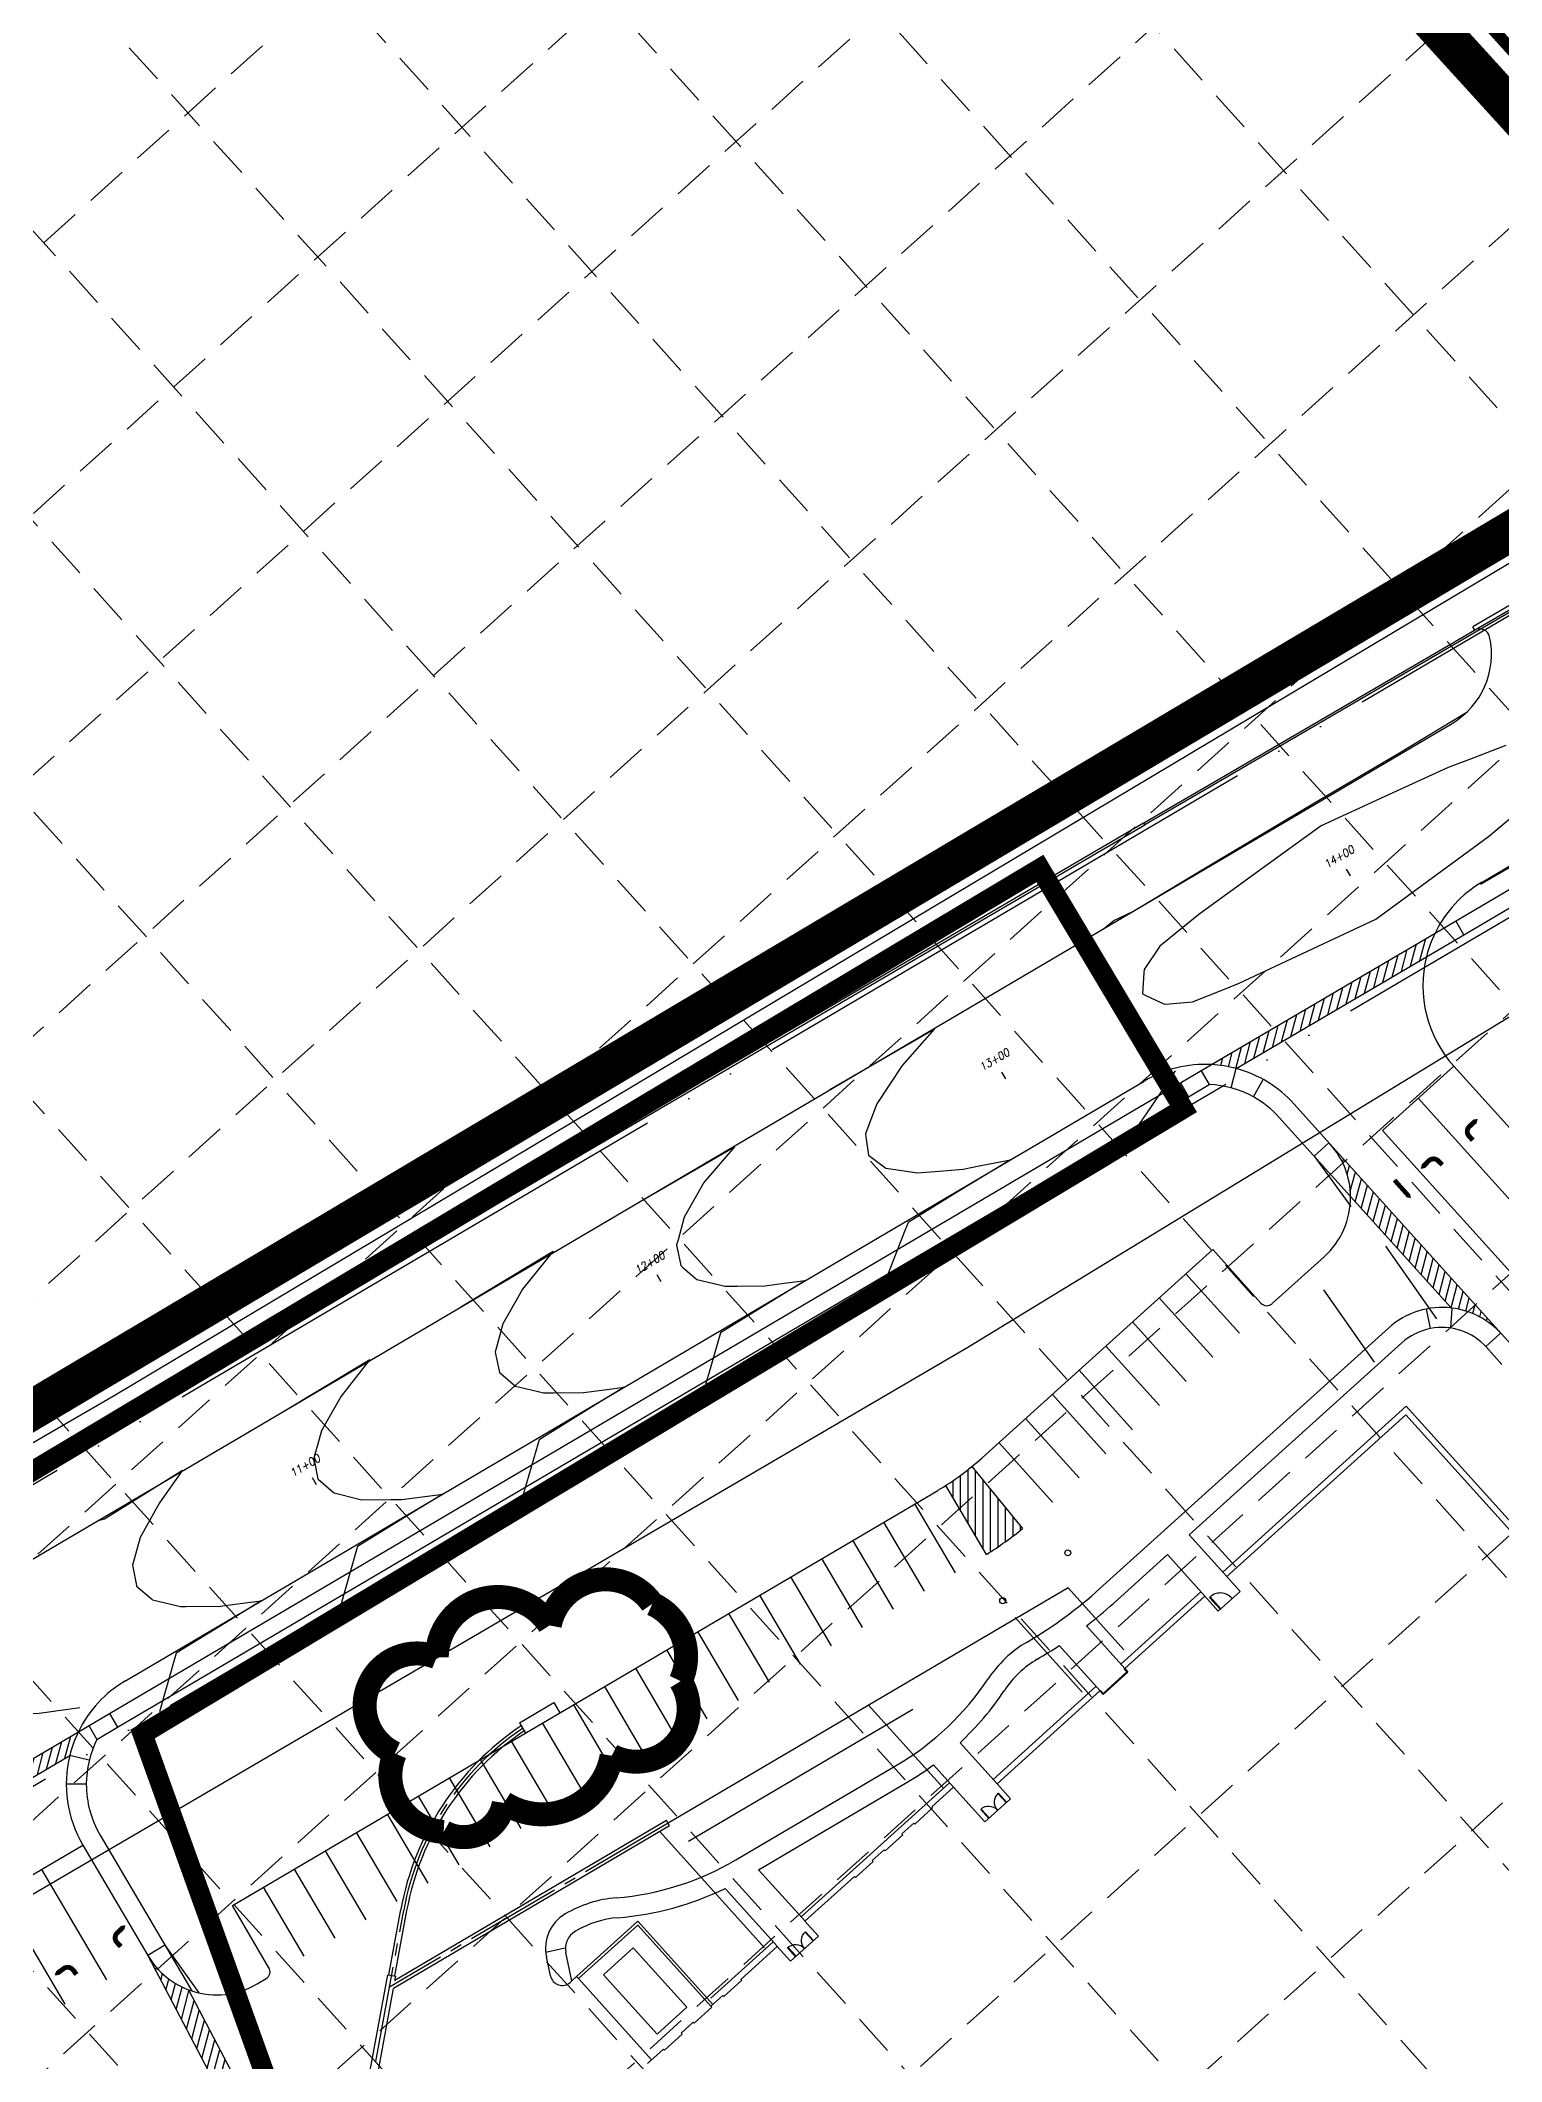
# Model space of a CAD drawing. Header units: inches. Extents: x 5194 to 8721, y 2249 to 5862.
# Drawn here: x 6509 to 6874, y 4895 to 5400 of the extents above; entities that cross this region are included whole.
import ezdxf
from ezdxf.enums import TextEntityAlignment as Align

# ---------------------------------------------------------------- set-up
doc = ezdxf.new("R2010")
doc.units = ezdxf.units.IN
doc.header["$LTSCALE"] = 60
doc.header["$MEASUREMENT"] = 0
for name, pattern in [('03139 BASE$0$PL2', [2.85, 2.25, -0.2, 0, -0.2, 0, -0.2]), ('03139 TOPO$0$PL2', [2.85, 2.25, -0.2, 0, -0.2, 0, -0.2]), ('DASHED2', [0.375, 0.25, -0.125]), ('HIDDEN', [0.375, 0.25, -0.125]), ('MDASH', [0.375, 0.3, -0.075]), ('SCENT', [0.55, 0.4, -0.05, 0.05, -0.05])]:
    doc.linetypes.add(name, pattern=pattern)
for name, color, linetype in [('03139 BASE$0$A-Pkng', 7, 'Continuous'), ('03139 BASE$0$A1-FLOR-OUTLINE-NEW', 7, 'Continuous'), ('03139 BASE$0$AS-MOWSTRIP', 7, 'Continuous'), ('03139 BASE$0$CCURB', 7, 'Continuous'), ('03139 BASE$0$CPPAVEMENT', 7, 'Continuous'), ('03139 BASE$0$CSTRIPE', 8, 'Continuous'), ('03139 BASE$0$CWALK', 7, 'Continuous'), ('03139 BASE$0$DOORSWINGS', 7, 'Continuous'), ('03139 BASE$0$NEW-ROW', 7, '03139 BASE$0$PL2'), ('03139 BASE$0$pinlet', 7, 'Continuous'), ('03139 BASE$0$STALBL', 7, 'Continuous'), ('03139 BASE$0$WALL', 7, 'Continuous'), ('03139 TOPO$0$BNDRY65', 7, '03139 TOPO$0$PL2'), ('03139 TOPO$0$EP', 7, 'Continuous'), ('BASE', 7, 'Continuous'), ('bndy', 7, 'Continuous'), ('CONT-MJR', 7, 'Continuous'), ('CONT-MNR', 7, 'Continuous'), ('COORD-CL', 7, 'Continuous'), ('dadiv', 7, 'MDASH'), ('grid', 254, 'HIDDEN'), ('LIMITS OF DISTURBANCE', 1, 'Continuous'), ('Pstm', 7, 'Continuous'), ('pstmcl', 8, 'SCENT')]:
    doc.layers.add(name, color=color, linetype=linetype)
doc.styles.add('03139 BASE$0$L100i', font='simplex.shx', dxfattribs={"width": 0.9, "oblique": 10, "height": 2})
doc.styles.get("Standard").update_dxf_attribs({"font": 'ARIAL.TTF'})

# ---------------------------------------------------------------- blocks, each defined once
blk = doc.blocks.new('proprdcontours')
at = {"layer": 'bndy'}
blk.add_lwpolyline([(5718.77, 4457.49), (5932.25, 4582.17), (6004.21, 4654.09), (6054.58, 4740.4), (6121.74, 4809.93), (6316.03, 4939.39), (6527.11, 5061.67), (6961.26, 5320.6), (7023.62, 5246.28), (6740.59, 5073.66), (6330.42, 4833.9), (6184.11, 4740.4), (6133.74, 4673.27), (6080.97, 4586.96), (5977.83, 4498.25), (5769.15, 4366.39), (5713.98, 4443.11)], dxfattribs=at)
blk = doc.blocks.new('03139 BASE$0$I_SITE_PARKING_Arrow Left_P')
at = {"color": 0, "linetype": 'ByBlock', "lineweight": -2}
blk.add_lwpolyline([(0, 0, 0.0729, 0.0729, 0), (0.084, 0, 0.0729, 0.0729, 0.413674), (0.187, 0.102, 0.0729, 0.0729, 0), (0.187, 0.134, 0.177, 0, 0), (0.187, 0.27, 0, 0, 0)], format="xyseb", dxfattribs=at)
blk = doc.blocks.new('03139 BASE$0$I_SITE_PARKING_Arrow Right_P')
at = {"color": 0, "linetype": 'ByBlock', "lineweight": -2}
blk.add_lwpolyline([(0, 0, 0.0729, 0.0729, 0), (0.084, 0, 0.0729, 0.0729, -0.413674), (0.187, -0.102, 0.0729, 0.0729, 0), (0.187, -0.134, 0.177, 0, 0), (0.187, -0.27, 0, 0, 0)], format="xyseb", dxfattribs=at)
blk = doc.blocks.new('03139 BASE$0$lbl_tic')
blk.add_line((0, -0.04165), (0, 0.04165))

msp = doc.modelspace()

# ---------------------------------------------------------------- hatches: boundary and pattern name
at = {"layer": '03139 BASE$0$CSTRIPE'}
h = msp.add_hatch(dxfattribs=at)
h.set_pattern_fill('ANSI31', color=256, scale=15, angle=30, style=0)
h.paths.add_polyline_path([(6855.24, 5171.34, -0.052476), (6857.39, 5177.24), (6825.03, 5158.2), (6827.76, 5155.17)])
h.paths.add_polyline_path([(6827.76, 5155.17), (6825.03, 5158.2), (6801.51, 5144.36, -0.052476), (6807.71, 5143.37)])
h = msp.add_hatch(dxfattribs=at)
h.set_pattern_fill('ANSI31', color=256, scale=15, angle=30, style=0)
h.paths.add_polyline_path([(6831.12, 5124.59, -0.182676), (6836.27, 5111.42), (6848.84, 5097.48), (6852.55, 5100.83)])
h.paths.add_polyline_path([(6852.55, 5100.83), (6848.84, 5097.48), (6861.42, 5083.55, -0.182676), (6873.99, 5077.08)])
h = msp.add_hatch(dxfattribs=at)
h.set_pattern_fill('ANSI31', color=256, scale=15, angle=45, style=0)
h.paths.add_polyline_path([(6741.6, 5043.93, -0.029568), (6735.09, 5039.22), (6745.24, 5021.97, 0.031548), (6754.26, 5028.44)])
h = msp.add_hatch(dxfattribs=at)
h.set_pattern_fill('ANSI31', color=256, scale=15, angle=30, style=0)
h.paths.add_polyline_path([(6516.05, 4971.75, -0.052476), (6518.2, 4977.66), (6491.12, 4961.72), (6493.15, 4958.28)])
h.paths.add_polyline_path([(6493.15, 4958.28), (6491.12, 4961.72), (6464.04, 4945.79, -0.052476), (6470.24, 4944.8)])
h = msp.add_hatch(dxfattribs=at)
h.set_pattern_fill('ANSI31', color=256, scale=15, angle=30, style=0)
h.paths.add_polyline_path([(6545.69, 4913.18, -0.171026), (6535.53, 4921.74), (6550.46, 4893.4), (6554.78, 4895.94)])
h.paths.add_polyline_path([(6554.78, 4895.94), (6550.46, 4893.4), (6564.53, 4866.72, -0.171026), (6563.21, 4879.95)])

# ---------------------------------------------------------------- linework, layer by layer
for p, q in [((6857.81, 5080.86), (6845.13, 5098.98)), ((6842.24, 5069.97), (6829.56, 5088.09))]:
    msp.add_line(p, q)
at = {"layer": '03139 BASE$0$A-Pkng', "lineweight": -2}
msp.add_lwpolyline([(6847.26, 5115.51, 1.13, 1.13, 0), (6849.84, 5112.62, 2.91, 0, 0), (6851.35, 5110.94, 0, 0, 0)], format="xyseb", dxfattribs=at)
at = {"layer": '03139 BASE$0$A1-FLOR-OUTLINE-NEW'}
msp.add_lwpolyline([(6907.03, 4993.75), (6850.09, 5056.86), (6805.3, 5016.44), (6808.65, 5012.73), (6803.2, 5007.81), (6799.85, 5011.53), (6779.81, 4993.44), (6780.59, 4992.57), (6774.4, 4986.99), (6773.62, 4987.85), (6747.88, 4964.63), (6751.23, 4960.92), (6744.8, 4955.11), (6736.98, 4963.77), (6731.54, 4958.86), (6731.76, 4958.61), (6727.31, 4954.59), (6727.08, 4954.84), (6724.11, 4952.16), (6724.34, 4951.91), (6719.88, 4947.89), (6719.66, 4948.14), (6716.69, 4945.46), (6716.91, 4945.21), (6712.46, 4941.19), (6712.24, 4941.44), (6699.86, 4930.28), (6703.21, 4926.56), (6696.28, 4920.31), (6692.93, 4924.02), (6683.78, 4915.76), (6684, 4915.51), (6679.55, 4911.49), (6679.32, 4911.74), (6676.35, 4909.06), (6676.58, 4908.81), (6672.12, 4904.79), (6671.9, 4905.04), (6668.93, 4902.36), (6669.15, 4902.11), (6664.7, 4898.09), (6664.48, 4898.34), (6660.52, 4894.77)], dxfattribs=at)
at = {"layer": '03139 BASE$0$AS-MOWSTRIP'}
for points in [[(6804.3, 5017.56), (6850.2, 5058.99), (6908.15, 4994.77)], [(6778.81, 4994.56), (6798.85, 5012.65)], [(6746.89, 4965.75), (6772.62, 4988.97)], [(6698.87, 4931.4), (6735.99, 4964.89)], [(6676.35, 4911.07), (6691.94, 4925.14)]]:
    msp.add_lwpolyline(points, dxfattribs=at)
at = {"layer": '03139 BASE$0$CCURB'}
for p, q in [((6893.35, 5269.23), (6866.81, 5253.79)), ((6867.31, 5252.92), (6866.81, 5253.79)), ((6869.14, 5189.96), (6954.09, 5239.95)), ((6221.2, 4852.79), (6861.65, 5229.64)), ((6862.08, 5144.01), (6902.59, 5099.13)), ((6529.95, 4990.38), (6784.68, 5140.26)), ((6795.77, 5136.34), (6800.94, 5139.39)), ((6822.17, 5134.51), (6831.12, 5124.59)), ((6801.8, 5098.14), (6744.14, 5046.11)), ((6801.8, 5098.14), (6813.86, 5084.77)), ((6829.67, 5096.34), (6816.68, 5084.63)), ((6845.75, 5078.53), (6773.62, 5013.44)), ((6873.99, 5077.08), (6889.44, 5059.96)), ((6870.28, 5073.73), (6874.13, 5069.46)), ((6556.71, 4934.21), (6733.07, 5037.98)), ((6529.95, 4990.38), (6529.95, 4990.38)), ((6518.2, 4977.66), (6525.97, 4982.23)), ((6522.83, 4975.74), (6528, 4978.78)), ((6682.55, 4945.6), (6722.89, 4969.34)), ((6519.31, 4949.31), (6535.53, 4921.74)), ((6565.84, 4918.69), (6556.71, 4934.21)), ((6642.75, 4916.46), (6658.09, 4930.3)), ((6676.85, 4909.51), (6658.09, 4930.3)), ((6643.2, 4915.96), (6658.04, 4929.35)), ((6676.35, 4909.06), (6658.04, 4929.35)), ((6636.23, 4916.62), (6635.2, 4921.4)), ((6641.6, 4915.41), (6640.09, 4922.45)), ((6562.91, 4914.65), (6565.13, 4915.95)), ((6641.6, 4915.41), (6642.75, 4916.45)), ((6642.75, 4916.46), (6643.2, 4915.96))]:
    msp.add_line(p, q, dxfattribs=at)
for centre, radius, start, end in [((6868.57, 5250.76), 2.5, 12.8047, 120.2136), ((6851.51, 5246.88), 20, 300.4736, 12.8047), ((6884.36, 5164.11), 30, 120.4736, 154.0309), ((6884.36, 5164.11), 30, 166.0466, 222.0636), ((6799.9, 5114.41), 30, 86.9163, 120.4736), ((6799.9, 5114.41), 30, 42.0636, 74.9006), ((6799.9, 5114.41), 25, 61.0141, 87.6137), ((6816.27, 5111.19), 20, 312.0636, 0.654), ((6815.34, 5086.11), 2, 222.0636, 312.0636), ((6859.14, 5063.68), 20, 82.9049, 132.0636), ((6859.14, 5063.68), 15, 42.0636, 101.199), ((6698.59, 5096.59), 68, 300.4736, 312.0636), ((6698.59, 5096.59), 112, 300.4736, 312.0636), ((6770.6, 4974.21), 30, 120.4736, 146.3155), ((6545.17, 4964.52), 30, 120.4736, 154.0309), ((6687.39, 5029.67), 70, 300.4736, 326.3155), ((6545.17, 4964.52), 25, 153.3335, 179.9331), ((6545.17, 4964.52), 30, 166.0466, 210.4736), ((6647.05, 5005.93), 70, 274.6317, 300.4736), ((6655.13, 4906.26), 30, 94.6317, 120.4736), ((6644.98, 4923.49), 10, 120.4736, 192.0636), ((6552.77, 4931.89), 20, 251.8832, 300.4736), ((6564.11, 4917.68), 2, 300.4736, 30.4736)]:
    msp.add_arc(centre, radius, start, end, dxfattribs=at)
at = {"layer": '03139 BASE$0$CPPAVEMENT', "color": 130, "const_width": 3}
msp.add_lwpolyline([(6945.92, 5321.03), (6800.36, 5482.45), (6769, 5531.72)], dxfattribs=at)
at = {"layer": '03139 BASE$0$CSTRIPE'}
for p, q in [((6801.51, 5144.36), (6857.39, 5177.24)), ((6807.71, 5143.37), (6855.24, 5171.34)), ((6844.27, 5127.93), (6862.08, 5144.01)), ((6853.18, 5135.97), (6907.26, 5076.04)), ((6844.27, 5127.93), (6898.35, 5068)), ((6831.12, 5124.59), (6873.99, 5077.08)), ((6836.27, 5111.42), (6861.42, 5083.55)), ((6795.12, 5092.11), (6808.52, 5077.26)), ((6788.44, 5086.08), (6801.83, 5071.23)), ((6781.75, 5080.05), (6795.15, 5065.2)), ((6775.07, 5074.02), (6788.47, 5059.17)), ((6768.39, 5067.99), (6781.79, 5053.14)), ((6761.71, 5061.96), (6775.11, 5047.11)), ((6755.03, 5055.93), (6768.43, 5041.08)), ((6748.35, 5049.9), (6761.75, 5035.05)), ((6741.6, 5043.93), (6754.26, 5028.44)), ((6745.26, 5021.95), (6735.11, 5039.18)), ((6737.5, 5017.38), (6727.36, 5034.62)), ((6729.74, 5012.82), (6719.6, 5030.06)), ((6714.23, 5003.69), (6704.09, 5020.93)), ((6721.98, 5008.25), (6711.84, 5025.49)), ((6706.47, 4999.13), (6696.33, 5016.36)), ((6698.71, 4994.56), (6688.57, 5011.8)), ((6690.96, 4990), (6680.82, 5007.23)), ((6683.2, 4985.43), (6673.06, 5002.67)), ((6675.44, 4980.87), (6665.3, 4998.11)), ((6667.69, 4976.3), (6657.54, 4993.54)), ((6659.93, 4971.74), (6649.79, 4988.98)), ((6652.17, 4967.18), (6642.03, 4984.41)), ((6670.77, 4950.27), (6726.83, 4983.26)), ((6464.04, 4945.79), (6518.2, 4977.66)), ((6636.66, 4958.05), (6626.52, 4975.28)), ((6644.42, 4962.61), (6634.27, 4979.85)), ((6470.24, 4944.8), (6516.05, 4971.75)), ((6628.9, 4953.48), (6618.76, 4970.72)), ((6621.15, 4948.92), (6611, 4966.16)), ((6613.39, 4944.35), (6603.25, 4961.59)), ((6605.63, 4939.79), (6595.49, 4957.03)), ((6597.88, 4935.23), (6587.73, 4952.46)), ((6498.63, 4937.13), (6519.31, 4949.31)), ((6590.12, 4930.66), (6579.98, 4947.9)), ((6508.97, 4943.22), (6525.19, 4915.66)), ((6582.36, 4926.1), (6572.22, 4943.33)), ((6498.63, 4937.13), (6514.84, 4909.57)), ((6574.61, 4921.53), (6564.46, 4938.77)), ((6535.53, 4921.74), (6565.4, 4865.06)), ((6545.69, 4913.18), (6563.21, 4879.95))]:
    msp.add_line(p, q, dxfattribs=at)
msp.add_arc((6698.59, 5096.59), 88, 302.0147, 309.2426, dxfattribs=at)
at = {"layer": '03139 BASE$0$CWALK'}
for p, q in [((6855.24, 5171.34), (6987.75, 5249.31)), ((6857.39, 5177.24), (6985.01, 5252.34)), ((6864.59, 5176.84), (6862.56, 5180.29)), ((6525.97, 4982.23), (6801.51, 5144.36)), ((6798.91, 5142.83), (6800.94, 5139.39)), ((6806.41, 5138.55), (6807.71, 5143.37)), ((6793.74, 5139.79), (6795.77, 5136.34)), ((6812.01, 5136.28), (6814.43, 5140.65)), ((6528, 4978.78), (6795.77, 5136.34)), ((6818.46, 5131.16), (6836.27, 5111.42)), ((6830.85, 5124.79), (6827.21, 5121.5)), ((6827.21, 5121.5), (6836.35, 5108.89)), ((6856.23, 5078.39), (6855.26, 5083.3)), ((6861.6, 5083.39), (6861.3, 5078.63)), ((6873.72, 5077.17), (6870.13, 5073.93)), ((6757.92, 4995.75), (6757.92, 4995.75)), ((6525.97, 4982.23), (6528, 4978.78)), ((6520.8, 4979.19), (6522.83, 4975.74)), ((6520.9, 4970.55), (6516.05, 4971.75)), ((6747.89, 4964.64), (6738.63, 4974.9)), ((6731.96, 4969.35), (6736.99, 4963.78)), ((6520.17, 4964.55), (6515.17, 4964.55)), ((6688.25, 4943.15), (6725.43, 4965.03)), ((6523.62, 4951.84), (6546.55, 4912.88)), ((6699.87, 4930.28), (6688.25, 4943.15)), ((6692.94, 4924.03), (6679.88, 4938.5)), ((6539.84, 4924.28), (6535.53, 4921.74)), ((6539.84, 4924.28), (6548.31, 4912.39)), ((6639.86, 4923.54), (6634.97, 4922.49)), ((6641.17, 4915.02), (6641.6, 4915.41)), ((6643.2, 4915.96), (6661.51, 4895.67))]:
    msp.add_line(p, q, dxfattribs=at)
for points in [[(6859.23, 5175.93, 0, 0.52, 0), (6860.58, 5176.78, 0, 0, 0), (6862.38, 5177.91, 0, 0, 0)], [(6798.88, 5140.56, 0, 0.52, 0), (6797.53, 5139.71, 0, 0, 0), (6795.73, 5138.58, 0, 0, 0)], [(6808.37, 5140.58, 0, 0.52, 0), (6809.8, 5139.85, 0, 0, 0), (6811.68, 5138.88, 0, 0, 0)], [(6833.29, 5117.7, 0, 0.52, 0), (6832.2, 5118.87, 0, 0, 0), (6830.75, 5120.42, 0, 0, 0)], [(6860.25, 5081.24, 0, 0.52, 0), (6858.66, 5081.11, 0, 0, 0), (6856.54, 5080.93, 0, 0, 0)], [(6872.26, 5074.87, 0, 0.52, 0), (6873.35, 5073.7, 0, 0, 0), (6874.8, 5072.15, 0, 0, 0)], [(6522.67, 4977.93, 0, 0.52, 0), (6524.06, 4978.73, 0, 0, 0), (6525.89, 4979.8, 0, 0, 0)], [(6518.13, 4969.76, 0, 0.52, 0), (6517.99, 4968.17, 0, 0, 0), (6517.8, 4966.06, 0, 0, 0)], [(6541.43, 4917.41, 0, 0.52, 0), (6540.62, 4918.79, 0, 0, 0), (6539.54, 4920.61, 0, 0, 0)], [(6638.57, 4917.48, 0, 0.52, 0), (6638.28, 4919.05, 0, 0, 0), (6637.9, 4921.14, 0, 0, 0)]]:
    msp.add_lwpolyline(points, format="xyseb", dxfattribs=at)
for points in [[(6805.3, 5016.45), (6795.93, 5026.84), (6849.1, 5074.81)], [(6799.86, 5011.53), (6790.48, 5021.92), (6776.97, 5009.73)], [(6779.81, 4993.44), (6770.22, 5004.08)], [(6773.63, 4987.86), (6763.41, 4999.19)]]:
    msp.add_lwpolyline(points, dxfattribs=at)
for centre, radius, start, end in [((6884.36, 5164.11), 30, 154.0309, 166.0466), ((6799.9, 5114.41), 30, 74.9006, 86.9163), ((6799.9, 5114.41), 25, 42.0636, 61.0141), ((6816.27, 5111.19), 20, 0.654, 42.0636), ((6859.14, 5063.68), 20, 42.0636, 82.9049), ((6859.14, 5063.68), 15, 101.199, 132.0636), ((6698.59, 5096.59), 117, 307.7502, 312.0636), ((6770.6, 4974.21), 25, 120.4736, 146.3155), ((6698.59, 5096.59), 117, 300.4736, 303.6431), ((6687.39, 5029.67), 75, 313.093, 326.3155), ((6545.17, 4964.52), 30, 154.0309, 166.0466), ((6687.39, 5029.67), 75, 300.4736, 306.4632), ((6545.17, 4964.52), 25, 179.9331, 210.4736), ((6647.05, 5005.93), 75, 274.6317, 295.9615), ((6655.13, 4906.26), 25, 94.6317, 120.4736), ((6644.98, 4923.49), 5, 120.4736, 192.0636), ((6552.77, 4931.89), 20, 210.4736, 251.8832), ((6639.16, 4917.25), 3, 192.0636, 312.0635)]:
    msp.add_arc(centre, radius, start, end, dxfattribs=at)
at = {"layer": '03139 BASE$0$DOORSWINGS'}
for points in [[(6806.59, 5011.01, 0.431172), (6801.02, 5011.24, 0.792387)], [(6748.01, 4958.03, -0.412782), (6748.24, 4962.26, -0.792387)], [(6748.01, 4958.03, 0.412782), (6743.79, 4958.24, 0.792387)], [(6699.75, 4923.45, -0.412782), (6699.97, 4927.68, -0.792387)], [(6699.75, 4923.45, 0.412782), (6695.52, 4923.66, 0.792387)]]:
    msp.add_lwpolyline(points, format="xyb", dxfattribs=at)
for points in [[(6803.7, 5008.27), (6801.02, 5011.24), (6801.13, 5011.33), (6803.81, 5008.37)], [(6774.53, 4987.11), (6780.47, 4992.47), (6780.36, 4992.59), (6774.42, 4987.23)], [(6780.6, 4992.58), (6780.47, 4992.47), (6779.69, 4993.33), (6779.81, 4993.44)], [(6774.53, 4987.11), (6774.41, 4987), (6773.63, 4987.86), (6773.75, 4987.97)], [(6750.25, 4960.03), (6748.24, 4962.26), (6748.13, 4962.16), (6750.14, 4959.93)], [(6745.8, 4956.01), (6743.79, 4958.24), (6743.9, 4958.34), (6745.9, 4956.11)], [(6701.98, 4925.45), (6699.97, 4927.68), (6699.87, 4927.58), (6701.87, 4925.36)], [(6697.53, 4921.43), (6695.52, 4923.66), (6695.63, 4923.76), (6697.64, 4921.53)]]:
    msp.add_lwpolyline(points, close=True, dxfattribs=at)
at = {"layer": '03139 BASE$0$NEW-ROW'}
msp.add_line((6246.05, 4810.56), (6989.12, 5247.79), dxfattribs=at)
at = {"layer": '03139 BASE$0$pinlet', "color": 5}
for p, q in [((6628.44, 4979.9), (6637.06, 4984.97)), ((6637.06, 4984.97), (6638.58, 4982.38)), ((6628.44, 4979.9), (6629.97, 4977.31))]:
    msp.add_line(p, q, dxfattribs=at)
at = {"layer": '03139 BASE$0$WALL'}
msp.add_lwpolyline([(6656.93, 4923.63), (6670.33, 4908.79), (6662.9, 4902.09), (6649.51, 4916.93)], close=True, dxfattribs=at)
at = {"layer": '03139 TOPO$0$BNDRY65'}
msp.add_line((5806.35, 4627.24), (6944.66, 5297.06), dxfattribs=at)
at = {"layer": '03139 TOPO$0$EP'}
for p, q in [((6940.94, 5295.77), (6859.23, 5248.22)), ((6941.2, 5295.33), (6859.48, 5247.78)), ((6859.23, 5248.22), (6823.85, 5227.56)), ((6859.48, 5247.78), (6824.1, 5227.13)), ((6823.85, 5227.56), (6784.55, 5204.72)), ((6824.1, 5227.13), (6784.8, 5204.29)), ((6604.55, 5099.48), (6784.5, 5204.81)), ((6604.85, 5098.96), (6784.8, 5204.29)), ((6784.8, 5204.29), (6784.5, 5204.81)), ((6604.55, 5099.48), (6604.85, 5098.96))]:
    msp.add_line(p, q, dxfattribs=at)
at = {"layer": 'BASE', "color": 170, "const_width": 6}
msp.add_lwpolyline([(6651.53, 4971.66, 0.520567), (6651.53, 4971.66, 0.765195), (6668.77, 4990.31, 0.417879), (6661.69, 5009.61, 0.6649), (6636.02, 5004.22, 0.744833), (6607.78, 4996.26, 0.975642), (6597.32, 4972.24, 0.520567), (6609.52, 4952.61, 0.520567), (6624.57, 4959.86, 0.540264), (6651.53, 4971.66)], format="xyb", close=True, dxfattribs=at)
at = {"layer": 'bndy'}
msp.add_lwpolyline([(5718.77, 4457.49), (5932.25, 4582.17), (6004.21, 4654.09), (6054.58, 4740.4), (6121.74, 4809.93), (6316.03, 4939.39), (6527.11, 5061.67), (6961.26, 5320.6), (7023.62, 5246.28), (6740.59, 5073.66), (6330.42, 4833.9), (6184.11, 4740.4), (6133.74, 4673.27), (6080.97, 4586.96), (5977.83, 4498.25), (5769.15, 4366.39), (5713.98, 4443.11)], dxfattribs=at)
at = {"layer": 'CONT-MJR', "elevation": 655}
msp.add_lwpolyline([(6659.2, 5110.52), (6682.23, 5123.81), (6674.59, 5114.93), (6672.77, 5111.7), (6669.68, 5106.24), (6668.12, 5100.56), (6667.77, 5099.32), (6667.94, 5098.52), (6668.83, 5094.14), (6669.36, 5093.69), (6672.85, 5090.7), (6678.16, 5089.41), (6679.82, 5089.01), (6683.01, 5089.03), (6689.81, 5089.08), (6694.63, 5089.72), (6700, 5090.43), (6691.12, 5084.97), (6678.72, 5077.33), (6676.32, 5068.96), (6674.85, 5063.82), (6674.52, 5062.68)], dxfattribs=at)
at = {"layer": 'CONT-MNR'}
for points, elevation in [([(6774.59, 5178.41), (6774.59, 5178.41), (6777.11, 5180.37), (6781.83, 5182.65), (6802.54, 5195.03), (6827.64, 5210.02), (6848.51, 5222.25), (6865.57, 5232.61)], 657), ([(6875.09, 5224.12), (6866.01, 5220.66), (6860.64, 5218.61), (6844.85, 5211.34), (6828.91, 5204.01), (6814.14, 5193.35), (6798.3, 5181.92), (6788.58, 5173.96), (6784.66, 5168.1), (6784.6, 5167.27), (6784.22, 5162.04), (6785.23, 5161.57), (6789.73, 5159.48), (6790.94, 5159.58), (6796.76, 5160.06), (6803.88, 5162.88), (6808.44, 5164.69), (6842.61, 5180.73), (6870.78, 5201.37), (6882.62, 5211.33)], 657), ([(6932.52, 5214.49), (6914.54, 5210.52), (6899.35, 5207.16), (6888.7, 5200.99), (6877.52, 5194.46), (6868.75, 5189.34)], 657), ([(6706.11, 5138.12), (6706.11, 5138.12), (6732.23, 5153.28), (6724.2, 5144.13), (6721.08, 5139.47), (6717.79, 5134.55), (6715.81, 5129.28), (6714.99, 5127.1), (6715.17, 5125.78), (6715.75, 5121.75), (6716.72, 5121.02), (6720.06, 5118.48), (6725.27, 5117.71), (6727.93, 5117.31), (6733.44, 5117.77), (6739.42, 5118.27), (6743.39, 5119.05), (6751.25, 5120.59), (6738.2, 5112.62), (6725.64, 5104.94), (6724.6, 5102.26), (6720.68, 5092.16), (6719.88, 5089.37)], 656), ([(6792.46, 5142.81), (6786.4, 5133.92), (6780.26, 5124.9)], 657), ([(6613.84, 5083.82), (6613.84, 5083.82), (6636.91, 5097.74), (6629.23, 5088.24), (6627.62, 5085.4), (6624.32, 5079.55), (6622.64, 5073.46), (6622.41, 5072.63), (6622.52, 5072.09), (6623.47, 5067.45), (6623.78, 5067.19), (6627.48, 5064.01), (6633.13, 5062.64), (6634.46, 5062.31), (6637.01, 5062.33), (6644.45, 5062.39), (6649.72, 5063.09), (6654.64, 5063.74), (6646.5, 5058.73), (6633.36, 5050.64), (6633.11, 5049.76), (6631.96, 5045.76), (6629.67, 5037.76), (6629.16, 5035.99)], 654), ([(6568.47, 5057.13), (6568.47, 5057.13), (6591.1, 5070.69), (6583.87, 5061.55), (6579.9, 5054.52), (6578.96, 5052.86), (6577.17, 5046.36), (6577.05, 5045.94), (6578.09, 5040.87), (6578.11, 5040.76), (6581.91, 5037.5), (6582.12, 5037.32), (6588.1, 5035.87), (6589.1, 5035.62), (6596.27, 5035.67), (6599.08, 5035.7), (6604.81, 5036.46), (6609.27, 5037.05), (6601.89, 5032.5), (6588, 5023.95), (6587.93, 5023.7), (6587.6, 5022.56), (6584.49, 5011.7), (6583.8, 5009.3)], 653), ([(6523.11, 5030.44), (6523.11, 5030.44), (6523.48, 5030.55), (6524.68, 5030.89), (6544.2, 5043.03), (6538.51, 5034.86), (6537.34, 5032.79), (6533.6, 5026.17), (6531.7, 5019.27), (6531.69, 5019.24), (6531.69, 5019.23), (6531.77, 5018.84), (6532.72, 5014.22), (6532.75, 5014.07), (6536.45, 5010.9), (6536.76, 5010.63), (6543.07, 5009.09), (6543.74, 5008.93), (6545.02, 5008.94), (6553.72, 5009), (6559.9, 5009.83), (6563.91, 5010.36), (6557.27, 5006.27), (6543.98, 4998.09), (6543.09, 4997.54), (6542.64, 4997.26), (6542.47, 4996.67), (6538.44, 4982.6)], 652), ([(6477.75, 5003.75), (6477.75, 5003.75), (6478.74, 5004.03), (6483.88, 5007.02), (6500.02, 5016.64), (6493.15, 5008.17), (6492.2, 5006.49), (6488.24, 4999.48), (6487.25, 4995.91), (6486.33, 4992.55), (6487.3, 4987.8), (6487.39, 4987.37), (6491.19, 4984.11), (6491.4, 4983.93), (6491.72, 4983.86), (6494.78, 4983.11), (6498.04, 4982.32), (6498.38, 4982.24), (6499.02, 4982.24), (6508.36, 4982.31), (6514.99, 4983.19), (6518.55, 4983.67)], 651)]:
    msp.add_lwpolyline(points, dxfattribs=dict(at, elevation=elevation))
at = {"layer": 'COORD-CL'}
for centre in [(6765.58, 5022.35), (6749.3, 5010.4)]:
    msp.add_circle(centre, 0.75, dxfattribs=at)
at = {"layer": 'dadiv', "const_width": 5}
msp.add_lwpolyline([(6140.9, 3881.75), (6514.84, 4218.46), (6435.32, 4306.78), (6440.6, 4381.75), (6391.15, 4469.86), (6550.88, 4561.66), (6575.98, 4623.27), (6605.99, 4792.02), (6582.63, 4842.5), (6534.24, 4977.07), (6794.46, 5133.36), (6758.61, 5193.39), (6073.02, 4783.48), (5805.91, 4626.19), (5881.06, 4532.62), (5709.71, 4434.25), (5852.33, 4231.1), (6107.28, 3906.09)], close=True, dxfattribs=at)
at = {"layer": 'grid', "color": 252, "linetype": 'HIDDEN', "lineweight": 0, "ltscale": 0.7}
for p, q in [((6564.67, 5723.24), (8577.66, 3488.18)), ((6528.62, 5690.77), (8541.61, 3455.71)), ((6491.5, 5659.74), (8504.49, 3424.68)), ((6455.45, 5627.27), (8468.44, 3392.21)), ((6798.27, 5609.79), (5536.04, 4472.98)), ((6419.4, 5594.81), (8432.39, 3359.74)), ((6830.73, 5573.74), (5568.5, 4436.93)), ((6383.35, 5562.34), (8396.34, 3327.28)), ((6863.2, 5537.69), (5600.97, 4400.88)), ((6347.3, 5529.87), (8360.29, 3294.81)), ((6895.67, 5501.64), (5633.44, 4364.83)), ((6311.25, 5497.4), (8324.24, 3262.34)), ((6928.14, 5465.6), (5665.91, 4328.78)), ((6275.2, 5464.94), (8288.19, 3229.87)), ((6239.15, 5432.47), (8252.14, 3197.41)), ((6960.6, 5429.55), (5698.37, 4292.73)), ((6203.1, 5400), (8216.09, 3164.94)), ((6993.07, 5393.5), (5730.84, 4256.68)), ((6167.05, 5367.53), (8180.04, 3132.47)), ((7025.54, 5357.45), (5763.31, 4220.63)), ((6131, 5335.07), (8143.99, 3100)), ((7057.77, 5320.97), (5795.89, 4184.46)), ((7090.24, 5284.92), (5828.35, 4148.41)), ((7122.71, 5248.87), (5860.82, 4112.36)), ((7155.18, 5212.82), (5893.29, 4076.31))]:
    msp.add_line(p, q, dxfattribs=at)
at = {"layer": 'LIMITS OF DISTURBANCE', "linetype": 'DASHED2', "ltscale": 3, "const_width": 10}
msp.add_lwpolyline([(5865.78, 4538.26), (5790.02, 4632.34), (6928.89, 5308.92), (6904.43, 5352.54), (6773.26, 5496.67), (6747.48, 5560.37), (6787.96, 5598.79), (7546.96, 4754.53), (7505.68, 4717.09), (8058.75, 4090.97)], dxfattribs=at)
at = {"layer": 'Pstm', "color": 5}
for p, q in [((6765.63, 5013.63), (6665.64, 4954.79)), ((6779.62, 4998.1), (6765.63, 5013.63)), ((6769.19, 4987.55), (6752.41, 5006.18)), ((6734.48, 4963.53), (6715.78, 4984.3)), ((6665.25, 4955.44), (6597.31, 4915.46)), ((6666.02, 4954.14), (6665.25, 4955.44)), ((6666.02, 4954.14), (6596.95, 4913.51)), ((6689.71, 4923.66), (6663.56, 4952.7)), ((6595.8, 4916.9), (6598.79, 4933.21)), ((6597.27, 4916.63), (6600.27, 4932.94)), ((6537.96, 4603.27), (6595.55, 4916.94)), ((6595.55, 4916.94), (6597.52, 4916.58)), ((6597.31, 4915.46), (6597.52, 4916.58)), ((6584.44, 4845.36), (6596.95, 4913.51))]:
    msp.add_line(p, q, dxfattribs=at)
for radius, start in [(70.75, 123.9277), (69.25, 124.0026)]:
    msp.add_arc((6668.38, 4920.44), radius, start, 169.5962, dxfattribs=at)
at = {"layer": 'pstmcl', "color": 5}
for p, q in [((6665.64, 4954.79), (6595.99, 4913.81)), ((6538.94, 4603.09), (6599.53, 4933.08))]:
    msp.add_line(p, q, dxfattribs=at)
msp.add_arc((6668.38, 4920.44), 70, 123.9647, 169.5962, dxfattribs=at)

# ---------------------------------------------------------------- block references
msp.add_blockref('proprdcontours', (0, 0))
at = {"layer": '03139 BASE$0$A-Pkng', "lineweight": -3, "yscale": 16.66666666673973, "zscale": 16.6666666667395}
for name, p, xscale, rotation in [('03139 BASE$0$I_SITE_PARKING_Arrow Right_P', (6866.84, 5125.48), 16.66666666673978, 132.2406507370819), ('03139 BASE$0$I_SITE_PARKING_Arrow Left_P', (6859.2, 5119.34), 16.6666666667393, 135.7038557878609), ('03139 BASE$0$I_SITE_PARKING_Arrow Right_P', (6528.79, 4923.96), 16.66666666673984, 132.9712394033594), ('03139 BASE$0$I_SITE_PARKING_Arrow Left_P', (6517.71, 4916.99), 16.66666666673912, 127.0357675613907)]:
    msp.add_blockref(name, p, dxfattribs=dict(at, xscale=xscale, rotation=rotation))
at = {"layer": '03139 BASE$0$STALBL', "xscale": 24.00960384153662, "yscale": 24.00960384153662, "zscale": 24.00960384153662, "rotation": 30.47361110913606}
for p in [(6835.76, 5192.37), (6749.58, 5141.65), (6663.39, 5090.94), (6577.2, 5040.22)]:
    msp.add_blockref('03139 BASE$0$lbl_tic', p, dxfattribs=at)

# ---------------------------------------------------------------- texts
at = {"insert": (6868.31, 4997.94), "char_height": 0.18, "attachment_point": 1}
msp.add_mtext('\\A1;', dxfattribs=at)
at = {"layer": '03139 BASE$0$STALBL', "style": '03139 BASE$0$L100i', "oblique": 10, "width": 0.9}
for s, p in [('14+00', (6834.24, 5194.95)), ('13+00', (6748.05, 5144.24)), ('12+00', (6661.87, 5093.52)), ('11+00', (6575.68, 5042.81))]:
    msp.add_text(s, height=2, rotation=30.4736, dxfattribs=at).set_placement(p, align=Align.BOTTOM_CENTER)

doc.saveas('drawing.dxf')
